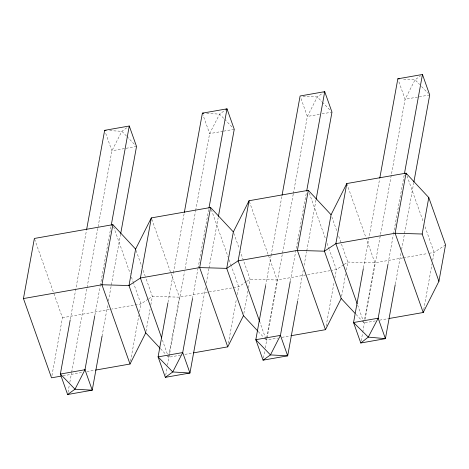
<?xml version="1.0" encoding="UTF-8"?>
<svg xmlns="http://www.w3.org/2000/svg" width="469" height="469" viewBox="0 0 469 469"><rect width="100%" height="100%" fill="white"/><g stroke="black" fill="none" stroke-linecap="round" stroke-linejoin="round"><path stroke-width="0.35" stroke-dasharray="2.35 1.76" d="M51.924 375.675L62.453 317.718L53.665 292.908M70.291 319.418L86.489 230.267M67.999 392.354L69.306 385.166M69.828 382.288L71.528 372.943M71.657 372.222L86.947 288.107M87.076 287.391L111.898 150.789L121.876 131.302L127.568 127.228M94.914 315.092L100.143 286.33M100.272 285.615L111.118 225.941M102.031 336.261L107.911 303.912M108.433 301.034L120.586 234.172M130.54 361.165L138.865 315.373M139.516 311.797L140.946 303.924L133.618 283.247M146.006 331.407L150.033 309.259M150.813 304.967L152.372 296.396L145.812 277.888M168.019 302.241L173.243 273.486M173.372 272.77L184.217 213.096M165.727 375.182L167.034 367.989M167.556 365.117L184.54 271.657M185.062 268.778L195.514 211.261M195.643 210.546L209.625 133.618L219.603 114.125L225.296 110.057M192.513 298.636L197.865 269.159M198 268.438L208.84 208.769M199.888 318.369L205.639 286.741M206.29 283.141L208.904 268.766M209.033 268.045L218.179 217.722M228.397 343.279L236.458 298.917M237.238 294.62L238.668 286.752L231.586 266.761M243.862 313.521L248.019 290.657M248.541 287.796L250.094 279.219L240.38 251.8M265.612 285.791L270.971 256.314M271.1 255.593L281.945 195.925M266.486 338.659L266.222 340.089L277.648 338.085M266.615 337.944L277.144 279.993L249.309 201.418M263.455 358.005L264.762 350.818M265.284 347.939L266.978 338.595M267.113 337.879L293.242 194.09M293.371 193.369L307.353 116.441L317.331 96.954L323.592 92.475M290.37 280.743L306.568 191.592M297.745 300.477L303.232 270.285M304.147 265.249L306.632 251.589M306.761 250.874L316.036 199.829M326.125 326.102L334.186 281.74M334.837 278.164L336.396 269.575L329.314 249.59M341.59 296.344L345.747 273.48M346.398 269.91L347.822 262.048L338.348 235.315M363.469 267.899L379.673 178.748M364.601 319.342L374.872 262.816L366.084 238.006M361.183 340.834L362.619 332.926M362.748 332.204L364.577 322.139M365.099 319.266L405.081 99.27L415.059 79.783L420.752 75.708M388.098 263.572L393.321 234.811M393.45 234.095L404.296 174.421M395.344 284.026L400.96 253.108M401.616 249.514L413.764 182.652M423.724 309.646L432.043 263.854M432.694 260.277L434.124 252.404L424.357 224.833M148.157 299.169L140.946 303.924L112.138 308.989M148.761 298.771L152.372 296.396L179.416 297.164L208.687 292.023M246.489 281.599L238.668 286.752L209.403 291.894M247.087 281.201L250.094 279.219L277.144 279.993L331.401 270.455M343.613 264.821L336.396 269.575L332.116 270.332M344.217 264.428L347.822 262.048L374.872 262.816L402.713 257.927M445.55 244.877L434.124 252.404L428.414 253.407M136.526 146.463L111.898 150.789L105.378 132.381M222.992 131.267L209.625 133.618L202.86 114.524M223.695 131.144L234.248 129.292M319.313 114.342L307.353 116.441L300.828 98.033M322.127 113.85L331.976 112.114M429.704 94.943L405.081 99.27L398.556 80.861M62.453 317.718L111.423 309.112M403.428 257.798L427.699 253.536M63.051 375.798L81.776 372.503M86.818 371.618L94.738 370.229M180.629 355.133L168.494 357.267L166.518 355.139M184.915 354.382L192.056 353.128M281.928 337.334L290.493 335.827M361.974 320.796L363.95 322.918L375.37 320.913M379.656 320.157L388.221 318.65M403.575 79.138L415.059 79.783L419.603 84.484M302.98 96.151L317.331 96.954L321.875 101.662M206.688 113.404L219.603 114.125L224.153 118.833M109.676 130.617L121.876 131.302L126.425 136.01M421.625 86.577L428.191 93.372M322.379 102.183L329.959 110.027M224.657 119.355L232.735 127.72M126.929 136.532L135.008 144.898M356.035 314.423L361.476 320.263M258.308 331.595L263.748 337.434M264.246 337.967L266.222 340.089L259.873 322.174M160.586 348.766L166.026 354.611M407.022 175.898L423.378 222.077M346.79 183.555L365.838 237.314M331.794 216.807L337.135 231.885M357.601 304.997L363.95 322.918M309.294 193.076L325.65 239.254M327.116 243.388L329.074 248.898M233.826 233.292L239.167 248.377M211.32 209.561L228.169 257.118M229.148 259.873L231.346 266.075M151.827 219.281L179.416 297.164L168.494 357.267L168.008 355.889M136.098 250.464L141.685 266.234M143.139 270.343L145.572 277.202M162.391 340.037L167.761 355.197M113.592 226.732L130.2 273.597M131.42 277.044L133.372 282.561M34.618 239.149L53.419 292.216"/><path stroke-width="0.7" d="M60.894 376.173L51.531 377.821L23.45 298.56L34.372 238.457L112.859 224.663L135.611 249.098L128.987 285.533L145.748 332.838L160.087 348.238M70.162 320.139L60.36 374.057L67.606 394.511L92.235 390.185L102.031 336.261M86.624 229.552L104.651 130.335L129.274 126.009L136.526 146.463L120.715 233.456M94.785 315.807L84.983 369.73L75.005 389.217L67.606 394.511M111.247 225.226L129.274 126.009M112.859 224.663L101.937 284.765L130.019 364.026L95.459 370.1M257.815 331.061L243.475 315.66L226.715 268.362L233.339 231.921L210.587 207.491L151.335 217.903L140.413 278.006L161.658 337.967M167.884 302.962L158.088 356.886L165.334 377.34L189.957 373.013L199.759 319.09M184.346 212.375L202.379 113.164L227.002 108.837L234.248 129.292L218.443 216.279M192.513 298.636L182.711 352.559L172.75 371.958L165.334 377.34M208.975 208.048L227.002 108.837L225.865 109.652M210.587 207.491L199.665 267.594L227.746 346.855L193.48 352.876M355.051 313.356L341.203 298.489L324.442 251.185L331.067 214.749L308.315 190.32L249.062 200.732L238.141 260.834L259.633 321.482M265.612 285.791L255.816 339.708L263.062 360.163L287.685 355.836L297.616 301.198M282.074 195.204L300.107 95.987L324.73 91.66L331.976 112.114L316.17 199.108M290.235 281.464L280.439 335.382L270.455 354.91L263.062 360.163M306.703 190.877L324.73 91.66M308.315 190.32L297.393 250.417L325.474 329.678L291.208 335.698M388.936 318.527L423.202 312.506L438.925 281.312L445.55 244.877L428.789 197.572L406.043 173.143L346.79 183.555L335.868 243.657L357.114 303.619M363.34 268.614L353.544 322.537L360.79 342.991L385.412 338.665L395.209 284.742M379.802 178.027L397.835 78.815L422.458 74.489L429.704 94.943L413.893 181.937M387.963 264.287L378.166 318.211L368.294 337.105L360.79 342.991M404.425 173.7L422.458 74.489M438.925 281.312L422.17 234.013L428.789 197.572M423.46 311.076L423.202 312.506L395.121 233.245L406.043 173.143L406.529 174.521M135.611 249.098L151.335 217.903M130.019 364.026L145.748 332.838M233.339 231.921L249.062 200.732M227.746 346.855L243.475 315.66M331.067 214.749L346.79 183.555M325.474 329.678L341.203 298.489M23.45 298.56L101.937 284.765L128.987 285.533L140.413 278.006L199.665 267.594L226.715 268.362L238.141 260.834L297.393 250.417L324.442 251.185L335.868 243.657L395.121 233.245L422.17 234.013M397.835 78.815L399.266 78.898M202.379 113.164L203.816 113.246M104.651 130.335L106.088 130.417M84.983 369.73L60.36 374.057L75.005 389.217L92.235 390.185L84.983 369.73M182.711 352.559L158.088 356.886L172.75 371.958L189.957 373.013L182.711 352.559M280.439 335.382L255.816 339.708L270.455 354.91L287.685 355.836L280.439 335.382M378.166 318.211L353.544 322.537L368.294 337.105L385.412 338.665L378.166 318.211"/></g></svg>
